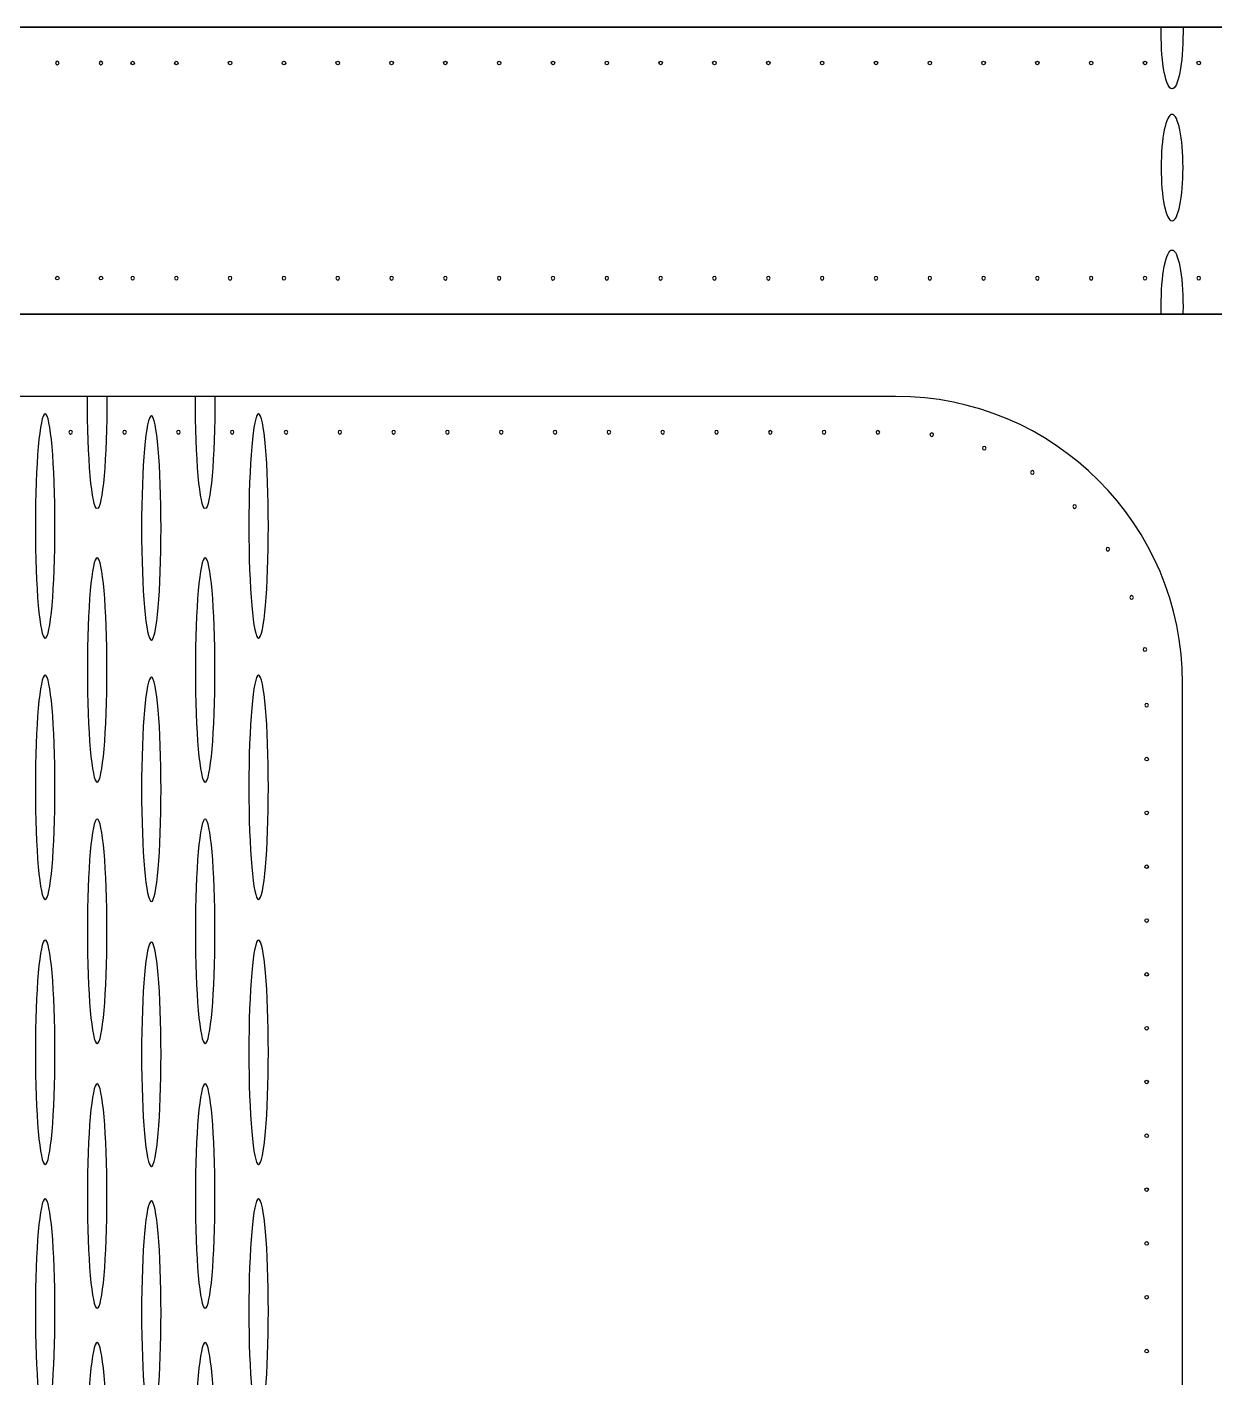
# Model space of a CAD drawing. Extents: x 21 to 1186, y -416 to -7.
# Drawn here: x 788.7 to 954.3, y -195.2 to -7 of the extents above; entities that cross this region are included whole.
import ezdxf

# ---------------------------------------------------------------- set-up
doc = ezdxf.new("R2010")
doc.units = 0
doc.header["$MEASUREMENT"] = 0
doc.layers.add('CORK_OR_OUTER', color=7, linetype='CONTINUOUS')
doc.layers.add('WOOL_FELT_OR_INNER', color=7, linetype='CONTINUOUS')

# ---------------------------------------------------------------- blocks, each defined once
blk = doc.blocks.new('BLOCK_2')
at = {"layer": 'CORK_OR_OUTER', "color": 1}
blk.add_open_spline([(569.74, -388.44), (569.74, -388.44), (569.74, -388.44), (569.74, -388.44), (558.7, -388.44), (549.74, -379.3), (549.74, -368.25), (549.74, -368.25), (549.75, -368.25), (549.75, -368.25), (549.75, -368.25), (549.74, -368.25), (549.74, -368.25), (549.74, -368.25), (549.75, -78.63), (549.75, -78.63), (549.75, -78.63), (549.74, -78.63), (549.74, -78.63), (549.74, -67.58), (558.7, -58.44), (569.74, -58.44), (569.74, -58.44), (569.74, -58.44), (569.74, -58.44), (569.74, -58.44), (779.75, -58.44), (779.75, -58.44), (779.75, -58.44), (819.75, -58.44), (819.75, -58.44), (819.75, -58.44), (909.75, -58.44), (909.75, -58.44), (931.84, -58.44), (949.75, -76.35), (949.75, -98.44), (949.75, -98.44), (949.75, -348.44), (949.75, -348.44), (949.75, -370.53), (931.84, -388.44), (909.75, -388.44), (909.75, -388.44), (819.75, -388.44), (819.75, -388.44), (819.75, -388.44), (779.75, -388.44), (779.75, -388.44), (779.75, -388.44), (569.74, -388.44), (569.74, -388.44)], degree=3, knots=[0, 0, 0, 0, 1, 1, 1, 2, 2, 2, 3, 3, 3, 4, 4, 4, 5, 5, 5, 6, 6, 6, 7, 7, 7, 8, 8, 8, 9, 9, 9, 10, 10, 10, 11, 11, 11, 12, 12, 12, 13, 13, 13, 14, 14, 14, 15, 15, 15, 16, 16, 16, 17, 17, 17, 17], dxfattribs=at)
at = {"layer": 'CORK_OR_OUTER', "color": 223}
for points in [[(795.02, -63.44), (795.02, -63.58), (794.91, -63.69), (794.77, -63.69), (794.64, -63.69), (794.52, -63.58), (794.52, -63.44), (794.52, -63.3), (794.64, -63.19), (794.77, -63.19), (794.91, -63.19), (795.02, -63.3), (795.02, -63.44)], [(802.54, -63.44), (802.54, -63.58), (802.43, -63.69), (802.29, -63.69), (802.15, -63.69), (802.04, -63.58), (802.04, -63.44), (802.04, -63.3), (802.15, -63.19), (802.29, -63.19), (802.43, -63.19), (802.54, -63.3), (802.54, -63.44)], [(810.04, -63.44), (810.04, -63.58), (809.93, -63.69), (809.79, -63.69), (809.65, -63.69), (809.54, -63.58), (809.54, -63.44), (809.54, -63.3), (809.65, -63.19), (809.79, -63.19), (809.93, -63.19), (810.04, -63.3), (810.04, -63.44)], [(817.54, -63.44), (817.54, -63.58), (817.43, -63.69), (817.29, -63.69), (817.15, -63.69), (817.04, -63.58), (817.04, -63.44), (817.04, -63.3), (817.15, -63.19), (817.29, -63.19), (817.43, -63.19), (817.54, -63.3), (817.54, -63.44)], [(825.04, -63.44), (825.04, -63.58), (824.93, -63.69), (824.79, -63.69), (824.65, -63.69), (824.54, -63.58), (824.54, -63.44), (824.54, -63.3), (824.65, -63.19), (824.79, -63.19), (824.93, -63.19), (825.04, -63.3), (825.04, -63.44)], [(832.54, -63.44), (832.54, -63.58), (832.42, -63.69), (832.29, -63.69), (832.15, -63.69), (832.04, -63.58), (832.04, -63.44), (832.04, -63.3), (832.15, -63.19), (832.29, -63.19), (832.42, -63.19), (832.54, -63.3), (832.54, -63.44)], [(840.04, -63.44), (840.04, -63.58), (839.92, -63.69), (839.79, -63.69), (839.65, -63.69), (839.54, -63.58), (839.54, -63.44), (839.54, -63.3), (839.65, -63.19), (839.79, -63.19), (839.92, -63.19), (840.04, -63.3), (840.04, -63.44)], [(847.54, -63.44), (847.54, -63.58), (847.42, -63.69), (847.29, -63.69), (847.15, -63.69), (847.04, -63.58), (847.04, -63.44), (847.04, -63.3), (847.15, -63.19), (847.29, -63.19), (847.42, -63.19), (847.54, -63.3), (847.54, -63.44)], [(855.04, -63.44), (855.04, -63.58), (854.92, -63.69), (854.79, -63.69), (854.65, -63.69), (854.54, -63.58), (854.54, -63.44), (854.54, -63.3), (854.65, -63.19), (854.79, -63.19), (854.92, -63.19), (855.04, -63.3), (855.04, -63.44)], [(862.54, -63.44), (862.54, -63.58), (862.43, -63.69), (862.29, -63.69), (862.15, -63.69), (862.04, -63.58), (862.04, -63.44), (862.04, -63.3), (862.15, -63.19), (862.29, -63.19), (862.43, -63.19), (862.54, -63.3), (862.54, -63.44)], [(870.04, -63.44), (870.04, -63.58), (869.93, -63.69), (869.79, -63.69), (869.65, -63.69), (869.54, -63.58), (869.54, -63.44), (869.54, -63.3), (869.65, -63.19), (869.79, -63.19), (869.93, -63.19), (870.04, -63.3), (870.04, -63.44)], [(877.54, -63.44), (877.54, -63.58), (877.43, -63.69), (877.29, -63.69), (877.15, -63.69), (877.04, -63.58), (877.04, -63.44), (877.04, -63.3), (877.15, -63.19), (877.29, -63.19), (877.43, -63.19), (877.54, -63.3), (877.54, -63.44)], [(885.04, -63.44), (885.04, -63.58), (884.93, -63.69), (884.79, -63.69), (884.65, -63.69), (884.54, -63.58), (884.54, -63.44), (884.54, -63.3), (884.65, -63.19), (884.79, -63.19), (884.93, -63.19), (885.04, -63.3), (885.04, -63.44)], [(892.54, -63.45), (892.54, -63.59), (892.43, -63.7), (892.29, -63.7), (892.15, -63.7), (892.04, -63.59), (892.04, -63.45), (892.04, -63.31), (892.15, -63.2), (892.29, -63.2), (892.43, -63.2), (892.54, -63.31), (892.54, -63.45)], [(900.04, -63.44), (900.04, -63.58), (899.93, -63.69), (899.79, -63.69), (899.65, -63.69), (899.54, -63.58), (899.54, -63.44), (899.54, -63.3), (899.65, -63.19), (899.79, -63.19), (899.93, -63.19), (900.04, -63.3), (900.04, -63.44)], [(907.54, -63.45), (907.54, -63.59), (907.43, -63.7), (907.29, -63.7), (907.15, -63.7), (907.04, -63.59), (907.04, -63.45), (907.04, -63.31), (907.15, -63.2), (907.29, -63.2), (907.43, -63.2), (907.54, -63.31), (907.54, -63.45)], [(915.04, -63.78), (915.04, -63.92), (914.93, -64.03), (914.79, -64.03), (914.65, -64.03), (914.54, -63.92), (914.54, -63.78), (914.54, -63.65), (914.65, -63.53), (914.79, -63.53), (914.93, -63.53), (915.04, -63.65), (915.04, -63.78)], [(922.36, -65.66), (922.36, -65.8), (922.24, -65.91), (922.11, -65.91), (921.97, -65.91), (921.86, -65.8), (921.86, -65.66), (921.86, -65.52), (921.97, -65.41), (922.11, -65.41), (922.24, -65.41), (922.36, -65.52), (922.36, -65.66)], [(929.06, -69.04), (929.06, -69.18), (928.95, -69.29), (928.81, -69.29), (928.68, -69.29), (928.56, -69.18), (928.56, -69.04), (928.56, -68.91), (928.68, -68.79), (928.81, -68.79), (928.95, -68.79), (929.06, -68.91), (929.06, -69.04)], [(934.96, -73.8), (934.96, -73.94), (934.85, -74.05), (934.71, -74.05), (934.57, -74.05), (934.46, -73.94), (934.46, -73.8), (934.46, -73.66), (934.57, -73.55), (934.71, -73.55), (934.85, -73.55), (934.96, -73.66), (934.96, -73.8)], [(939.58, -79.75), (939.58, -79.89), (939.47, -80), (939.33, -80), (939.2, -80), (939.08, -79.89), (939.08, -79.75), (939.08, -79.61), (939.2, -79.5), (939.33, -79.5), (939.47, -79.5), (939.58, -79.61), (939.58, -79.75)], [(942.9, -86.46), (942.9, -86.6), (942.79, -86.71), (942.65, -86.71), (942.51, -86.71), (942.4, -86.6), (942.4, -86.46), (942.4, -86.32), (942.51, -86.21), (942.65, -86.21), (942.79, -86.21), (942.9, -86.32), (942.9, -86.46)], [(944.75, -93.72), (944.75, -93.86), (944.64, -93.97), (944.5, -93.97), (944.36, -93.97), (944.25, -93.86), (944.25, -93.72), (944.25, -93.58), (944.36, -93.47), (944.5, -93.47), (944.64, -93.47), (944.75, -93.58), (944.75, -93.72)], [(945, -101.48), (945, -101.62), (944.89, -101.73), (944.75, -101.73), (944.62, -101.73), (944.5, -101.62), (944.5, -101.48), (944.5, -101.34), (944.62, -101.23), (944.75, -101.23), (944.89, -101.23), (945, -101.34), (945, -101.48)], [(944.75, -153.74), (944.61, -153.74), (944.5, -153.85), (944.5, -153.99), (944.5, -154.12), (944.61, -154.24), (944.75, -154.24), (944.89, -154.24), (945, -154.12), (945, -153.99), (945, -153.85), (944.89, -153.74), (944.75, -153.74)], [(944.75, -161.24), (944.61, -161.24), (944.5, -161.35), (944.5, -161.49), (944.5, -161.62), (944.61, -161.74), (944.75, -161.74), (944.89, -161.74), (945, -161.62), (945, -161.49), (945, -161.35), (944.89, -161.24), (944.75, -161.24)], [(944.75, -168.74), (944.61, -168.74), (944.5, -168.85), (944.5, -168.99), (944.5, -169.13), (944.61, -169.24), (944.75, -169.24), (944.89, -169.24), (945, -169.13), (945, -168.99), (945, -168.85), (944.89, -168.74), (944.75, -168.74)], [(944.75, -176.24), (944.61, -176.24), (944.5, -176.35), (944.5, -176.49), (944.5, -176.63), (944.61, -176.74), (944.75, -176.74), (944.89, -176.74), (945, -176.63), (945, -176.49), (945, -176.35), (944.89, -176.24), (944.75, -176.24)], [(944.75, -183.74), (944.61, -183.74), (944.5, -183.85), (944.5, -183.99), (944.5, -184.13), (944.61, -184.24), (944.75, -184.24), (944.89, -184.24), (945, -184.13), (945, -183.99), (945, -183.85), (944.89, -183.74), (944.75, -183.74)], [(944.75, -191.24), (944.61, -191.24), (944.5, -191.35), (944.5, -191.49), (944.5, -191.63), (944.61, -191.74), (944.75, -191.74), (944.89, -191.74), (945, -191.63), (945, -191.49), (945, -191.35), (944.89, -191.24), (944.75, -191.24)]]:
    blk.add_open_spline(points, degree=3, knots=[0, 0, 0, 0, 1, 1, 1, 2, 2, 2, 3, 3, 3, 4, 4, 4, 4], dxfattribs=at)
at = {"layer": 'CORK_OR_OUTER', "color": 141}
for points in [[(944.75, -108.74), (944.61, -108.74), (944.5, -108.85), (944.5, -108.99), (944.5, -109.13), (944.61, -109.24), (944.75, -109.24), (944.89, -109.24), (945, -109.13), (945, -108.99), (945, -108.85), (944.89, -108.74), (944.75, -108.74)], [(944.75, -116.24), (944.61, -116.24), (944.5, -116.35), (944.5, -116.49), (944.5, -116.63), (944.61, -116.74), (944.75, -116.74), (944.89, -116.74), (945, -116.63), (945, -116.49), (945, -116.35), (944.89, -116.24), (944.75, -116.24)], [(944.75, -123.74), (944.61, -123.74), (944.5, -123.85), (944.5, -123.99), (944.5, -124.13), (944.61, -124.24), (944.75, -124.24), (944.89, -124.24), (945, -124.13), (945, -123.99), (945, -123.85), (944.89, -123.74), (944.75, -123.74)], [(944.75, -131.25), (944.61, -131.25), (944.5, -131.36), (944.5, -131.5), (944.5, -131.63), (944.61, -131.75), (944.75, -131.75), (944.89, -131.75), (945, -131.63), (945, -131.5), (945, -131.36), (944.89, -131.25), (944.75, -131.25)], [(944.75, -138.75), (944.61, -138.75), (944.5, -138.86), (944.5, -139), (944.5, -139.13), (944.61, -139.25), (944.75, -139.25), (944.89, -139.25), (945, -139.13), (945, -139), (945, -138.86), (944.89, -138.75), (944.75, -138.75)], [(944.75, -146.25), (944.61, -146.25), (944.5, -146.36), (944.5, -146.5), (944.5, -146.63), (944.61, -146.75), (944.75, -146.75), (944.89, -146.75), (945, -146.63), (945, -146.5), (945, -146.36), (944.89, -146.25), (944.75, -146.25)]]:
    blk.add_open_spline(points, degree=3, knots=[0, 0, 0, 0, 1, 1, 1, 2, 2, 2, 3, 3, 3, 4, 4, 4, 4], dxfattribs=at)
blk = doc.blocks.new('BLOCK_8')
at = {"layer": 'WOOL_FELT_OR_INNER', "color": 1}
blk.add_open_spline([(569.74, -388.44), (569.74, -388.44), (569.74, -388.44), (569.74, -388.44), (558.7, -388.44), (549.74, -379.3), (549.74, -368.25), (549.74, -368.25), (549.75, -368.25), (549.75, -368.25), (549.75, -368.25), (549.74, -368.25), (549.74, -368.25), (549.74, -368.25), (549.75, -78.63), (549.75, -78.63), (549.75, -78.63), (549.74, -78.63), (549.74, -78.63), (549.74, -67.58), (558.7, -58.44), (569.74, -58.44), (569.74, -58.44), (569.74, -58.44), (569.74, -58.44), (569.74, -58.44), (779.75, -58.44), (779.75, -58.44), (779.75, -58.44), (819.75, -58.44), (819.75, -58.44), (819.75, -58.44), (909.75, -58.44), (909.75, -58.44), (931.84, -58.44), (949.75, -76.35), (949.75, -98.44), (949.75, -98.44), (949.75, -348.44), (949.75, -348.44), (949.75, -370.53), (931.84, -388.44), (909.75, -388.44), (909.75, -388.44), (819.75, -388.44), (819.75, -388.44), (819.75, -388.44), (779.75, -388.44), (779.75, -388.44), (779.75, -388.44), (569.74, -388.44), (569.74, -388.44)], degree=3, knots=[0, 0, 0, 0, 1, 1, 1, 2, 2, 2, 3, 3, 3, 4, 4, 4, 5, 5, 5, 6, 6, 6, 7, 7, 7, 8, 8, 8, 9, 9, 9, 10, 10, 10, 11, 11, 11, 12, 12, 12, 13, 13, 13, 14, 14, 14, 15, 15, 15, 16, 16, 16, 17, 17, 17, 17], dxfattribs=at)
at = {"layer": 'WOOL_FELT_OR_INNER', "color": 223}
for points in [[(795.02, -63.44), (795.02, -63.58), (794.91, -63.69), (794.77, -63.69), (794.64, -63.69), (794.52, -63.58), (794.52, -63.44), (794.52, -63.3), (794.64, -63.19), (794.77, -63.19), (794.91, -63.19), (795.02, -63.3), (795.02, -63.44)], [(802.54, -63.44), (802.54, -63.58), (802.43, -63.69), (802.29, -63.69), (802.15, -63.69), (802.04, -63.58), (802.04, -63.44), (802.04, -63.3), (802.15, -63.19), (802.29, -63.19), (802.43, -63.19), (802.54, -63.3), (802.54, -63.44)], [(810.04, -63.44), (810.04, -63.58), (809.93, -63.69), (809.79, -63.69), (809.65, -63.69), (809.54, -63.58), (809.54, -63.44), (809.54, -63.3), (809.65, -63.19), (809.79, -63.19), (809.93, -63.19), (810.04, -63.3), (810.04, -63.44)], [(817.54, -63.44), (817.54, -63.58), (817.43, -63.69), (817.29, -63.69), (817.15, -63.69), (817.04, -63.58), (817.04, -63.44), (817.04, -63.3), (817.15, -63.19), (817.29, -63.19), (817.43, -63.19), (817.54, -63.3), (817.54, -63.44)], [(825.04, -63.44), (825.04, -63.58), (824.93, -63.69), (824.79, -63.69), (824.65, -63.69), (824.54, -63.58), (824.54, -63.44), (824.54, -63.3), (824.65, -63.19), (824.79, -63.19), (824.93, -63.19), (825.04, -63.3), (825.04, -63.44)], [(832.54, -63.44), (832.54, -63.58), (832.42, -63.69), (832.29, -63.69), (832.15, -63.69), (832.04, -63.58), (832.04, -63.44), (832.04, -63.3), (832.15, -63.19), (832.29, -63.19), (832.42, -63.19), (832.54, -63.3), (832.54, -63.44)], [(840.04, -63.44), (840.04, -63.58), (839.92, -63.69), (839.79, -63.69), (839.65, -63.69), (839.54, -63.58), (839.54, -63.44), (839.54, -63.3), (839.65, -63.19), (839.79, -63.19), (839.92, -63.19), (840.04, -63.3), (840.04, -63.44)], [(847.54, -63.44), (847.54, -63.58), (847.42, -63.69), (847.29, -63.69), (847.15, -63.69), (847.04, -63.58), (847.04, -63.44), (847.04, -63.3), (847.15, -63.19), (847.29, -63.19), (847.42, -63.19), (847.54, -63.3), (847.54, -63.44)], [(855.04, -63.44), (855.04, -63.58), (854.92, -63.69), (854.79, -63.69), (854.65, -63.69), (854.54, -63.58), (854.54, -63.44), (854.54, -63.3), (854.65, -63.19), (854.79, -63.19), (854.92, -63.19), (855.04, -63.3), (855.04, -63.44)], [(862.54, -63.44), (862.54, -63.58), (862.43, -63.69), (862.29, -63.69), (862.15, -63.69), (862.04, -63.58), (862.04, -63.44), (862.04, -63.3), (862.15, -63.19), (862.29, -63.19), (862.43, -63.19), (862.54, -63.3), (862.54, -63.44)], [(870.04, -63.44), (870.04, -63.58), (869.93, -63.69), (869.79, -63.69), (869.65, -63.69), (869.54, -63.58), (869.54, -63.44), (869.54, -63.3), (869.65, -63.19), (869.79, -63.19), (869.93, -63.19), (870.04, -63.3), (870.04, -63.44)], [(877.54, -63.44), (877.54, -63.58), (877.43, -63.69), (877.29, -63.69), (877.15, -63.69), (877.04, -63.58), (877.04, -63.44), (877.04, -63.3), (877.15, -63.19), (877.29, -63.19), (877.43, -63.19), (877.54, -63.3), (877.54, -63.44)], [(885.04, -63.44), (885.04, -63.58), (884.93, -63.69), (884.79, -63.69), (884.65, -63.69), (884.54, -63.58), (884.54, -63.44), (884.54, -63.3), (884.65, -63.19), (884.79, -63.19), (884.93, -63.19), (885.04, -63.3), (885.04, -63.44)], [(892.54, -63.45), (892.54, -63.59), (892.43, -63.7), (892.29, -63.7), (892.15, -63.7), (892.04, -63.59), (892.04, -63.45), (892.04, -63.31), (892.15, -63.2), (892.29, -63.2), (892.43, -63.2), (892.54, -63.31), (892.54, -63.45)], [(900.04, -63.44), (900.04, -63.58), (899.93, -63.69), (899.79, -63.69), (899.65, -63.69), (899.54, -63.58), (899.54, -63.44), (899.54, -63.3), (899.65, -63.19), (899.79, -63.19), (899.93, -63.19), (900.04, -63.3), (900.04, -63.44)], [(907.54, -63.45), (907.54, -63.59), (907.43, -63.7), (907.29, -63.7), (907.15, -63.7), (907.04, -63.59), (907.04, -63.45), (907.04, -63.31), (907.15, -63.2), (907.29, -63.2), (907.43, -63.2), (907.54, -63.31), (907.54, -63.45)], [(915.04, -63.78), (915.04, -63.92), (914.93, -64.03), (914.79, -64.03), (914.65, -64.03), (914.54, -63.92), (914.54, -63.78), (914.54, -63.65), (914.65, -63.53), (914.79, -63.53), (914.93, -63.53), (915.04, -63.65), (915.04, -63.78)], [(922.36, -65.66), (922.36, -65.8), (922.24, -65.91), (922.11, -65.91), (921.97, -65.91), (921.86, -65.8), (921.86, -65.66), (921.86, -65.52), (921.97, -65.41), (922.11, -65.41), (922.24, -65.41), (922.36, -65.52), (922.36, -65.66)], [(929.06, -69.04), (929.06, -69.18), (928.95, -69.29), (928.81, -69.29), (928.68, -69.29), (928.56, -69.18), (928.56, -69.04), (928.56, -68.91), (928.68, -68.79), (928.81, -68.79), (928.95, -68.79), (929.06, -68.91), (929.06, -69.04)], [(934.96, -73.8), (934.96, -73.94), (934.85, -74.05), (934.71, -74.05), (934.57, -74.05), (934.46, -73.94), (934.46, -73.8), (934.46, -73.66), (934.57, -73.55), (934.71, -73.55), (934.85, -73.55), (934.96, -73.66), (934.96, -73.8)], [(939.58, -79.75), (939.58, -79.89), (939.47, -80), (939.33, -80), (939.2, -80), (939.08, -79.89), (939.08, -79.75), (939.08, -79.61), (939.2, -79.5), (939.33, -79.5), (939.47, -79.5), (939.58, -79.61), (939.58, -79.75)], [(942.9, -86.46), (942.9, -86.6), (942.79, -86.71), (942.65, -86.71), (942.51, -86.71), (942.4, -86.6), (942.4, -86.46), (942.4, -86.32), (942.51, -86.21), (942.65, -86.21), (942.79, -86.21), (942.9, -86.32), (942.9, -86.46)], [(944.75, -93.72), (944.75, -93.86), (944.64, -93.97), (944.5, -93.97), (944.36, -93.97), (944.25, -93.86), (944.25, -93.72), (944.25, -93.58), (944.36, -93.47), (944.5, -93.47), (944.64, -93.47), (944.75, -93.58), (944.75, -93.72)], [(945, -101.48), (945, -101.62), (944.89, -101.73), (944.75, -101.73), (944.62, -101.73), (944.5, -101.62), (944.5, -101.48), (944.5, -101.34), (944.62, -101.23), (944.75, -101.23), (944.89, -101.23), (945, -101.34), (945, -101.48)], [(944.75, -153.74), (944.61, -153.74), (944.5, -153.85), (944.5, -153.99), (944.5, -154.12), (944.61, -154.24), (944.75, -154.24), (944.89, -154.24), (945, -154.12), (945, -153.99), (945, -153.85), (944.89, -153.74), (944.75, -153.74)], [(944.75, -161.24), (944.61, -161.24), (944.5, -161.35), (944.5, -161.49), (944.5, -161.62), (944.61, -161.74), (944.75, -161.74), (944.89, -161.74), (945, -161.62), (945, -161.49), (945, -161.35), (944.89, -161.24), (944.75, -161.24)], [(944.75, -168.74), (944.61, -168.74), (944.5, -168.85), (944.5, -168.99), (944.5, -169.13), (944.61, -169.24), (944.75, -169.24), (944.89, -169.24), (945, -169.13), (945, -168.99), (945, -168.85), (944.89, -168.74), (944.75, -168.74)], [(944.75, -176.24), (944.61, -176.24), (944.5, -176.35), (944.5, -176.49), (944.5, -176.63), (944.61, -176.74), (944.75, -176.74), (944.89, -176.74), (945, -176.63), (945, -176.49), (945, -176.35), (944.89, -176.24), (944.75, -176.24)], [(944.75, -183.74), (944.61, -183.74), (944.5, -183.85), (944.5, -183.99), (944.5, -184.13), (944.61, -184.24), (944.75, -184.24), (944.89, -184.24), (945, -184.13), (945, -183.99), (945, -183.85), (944.89, -183.74), (944.75, -183.74)], [(944.75, -191.24), (944.61, -191.24), (944.5, -191.35), (944.5, -191.49), (944.5, -191.63), (944.61, -191.74), (944.75, -191.74), (944.89, -191.74), (945, -191.63), (945, -191.49), (945, -191.35), (944.89, -191.24), (944.75, -191.24)]]:
    blk.add_open_spline(points, degree=3, knots=[0, 0, 0, 0, 1, 1, 1, 2, 2, 2, 3, 3, 3, 4, 4, 4, 4], dxfattribs=at)
at = {"layer": 'WOOL_FELT_OR_INNER', "color": 141}
for points in [[(944.75, -108.74), (944.61, -108.74), (944.5, -108.85), (944.5, -108.99), (944.5, -109.13), (944.61, -109.24), (944.75, -109.24), (944.89, -109.24), (945, -109.13), (945, -108.99), (945, -108.85), (944.89, -108.74), (944.75, -108.74)], [(944.75, -116.24), (944.61, -116.24), (944.5, -116.35), (944.5, -116.49), (944.5, -116.63), (944.61, -116.74), (944.75, -116.74), (944.89, -116.74), (945, -116.63), (945, -116.49), (945, -116.35), (944.89, -116.24), (944.75, -116.24)], [(944.75, -123.74), (944.61, -123.74), (944.5, -123.85), (944.5, -123.99), (944.5, -124.13), (944.61, -124.24), (944.75, -124.24), (944.89, -124.24), (945, -124.13), (945, -123.99), (945, -123.85), (944.89, -123.74), (944.75, -123.74)], [(944.75, -131.25), (944.61, -131.25), (944.5, -131.36), (944.5, -131.5), (944.5, -131.63), (944.61, -131.75), (944.75, -131.75), (944.89, -131.75), (945, -131.63), (945, -131.5), (945, -131.36), (944.89, -131.25), (944.75, -131.25)], [(944.75, -138.75), (944.61, -138.75), (944.5, -138.86), (944.5, -139), (944.5, -139.13), (944.61, -139.25), (944.75, -139.25), (944.89, -139.25), (945, -139.13), (945, -139), (945, -138.86), (944.89, -138.75), (944.75, -138.75)], [(944.75, -146.25), (944.61, -146.25), (944.5, -146.36), (944.5, -146.5), (944.5, -146.63), (944.61, -146.75), (944.75, -146.75), (944.89, -146.75), (945, -146.63), (945, -146.5), (945, -146.36), (944.89, -146.25), (944.75, -146.25)]]:
    blk.add_open_spline(points, degree=3, knots=[0, 0, 0, 0, 1, 1, 1, 2, 2, 2, 3, 3, 3, 4, 4, 4, 4], dxfattribs=at)
blk = doc.blocks.new('BLOCK_11')
at = {"layer": 'WOOL_FELT_OR_INNER', "color": 1}
for points, knots in [([(799.83, -58.46), (799.83, -67.09), (799.22, -74.09), (798.47, -74.09), (797.72, -74.09), (797.11, -67.09), (797.11, -58.46)], [0, 0, 0, 0, 1, 1, 1, 2, 2, 2, 2]), ([(814.88, -58.46), (814.88, -67.09), (814.27, -74.09), (813.52, -74.09), (812.77, -74.09), (812.16, -67.09), (812.16, -58.46)], [0, 0, 0, 0, 1, 1, 1, 2, 2, 2, 2]), ([(792.58, -76.52), (792.58, -85.16), (791.97, -92.15), (791.22, -92.15), (790.47, -92.15), (789.86, -85.16), (789.86, -76.52), (789.86, -67.89), (790.47, -60.89), (791.22, -60.89), (791.97, -60.89), (792.58, -67.89), (792.58, -76.52)], [0, 0, 0, 0, 1, 1, 1, 2, 2, 2, 3, 3, 3, 4, 4, 4, 4]), ([(807.37, -76.8), (807.37, -85.43), (806.77, -92.43), (806.02, -92.43), (805.27, -92.43), (804.66, -85.43), (804.66, -76.8), (804.66, -68.17), (805.27, -61.17), (806.02, -61.17), (806.77, -61.17), (807.37, -68.17), (807.37, -76.8)], [0, 0, 0, 0, 1, 1, 1, 2, 2, 2, 3, 3, 3, 4, 4, 4, 4]), ([(822.33, -76.52), (822.33, -85.16), (821.72, -92.15), (820.97, -92.15), (820.22, -92.15), (819.61, -85.16), (819.61, -76.52), (819.61, -67.89), (820.22, -60.89), (820.97, -60.89), (821.72, -60.89), (822.33, -67.89), (822.33, -76.52)], [0, 0, 0, 0, 1, 1, 1, 2, 2, 2, 3, 3, 3, 4, 4, 4, 4]), ([(799.83, -96.57), (799.83, -105.2), (799.22, -112.2), (798.47, -112.2), (797.72, -112.2), (797.11, -105.2), (797.11, -96.57), (797.11, -87.94), (797.72, -80.94), (798.47, -80.94), (799.22, -80.94), (799.83, -87.94), (799.83, -96.57)], [0, 0, 0, 0, 1, 1, 1, 2, 2, 2, 3, 3, 3, 4, 4, 4, 4]), ([(814.88, -96.57), (814.88, -105.2), (814.27, -112.2), (813.52, -112.2), (812.77, -112.2), (812.16, -105.2), (812.16, -96.57), (812.16, -87.94), (812.77, -80.94), (813.52, -80.94), (814.27, -80.94), (814.88, -87.94), (814.88, -96.57)], [0, 0, 0, 0, 1, 1, 1, 2, 2, 2, 3, 3, 3, 4, 4, 4, 4]), ([(792.58, -112.94), (792.58, -121.57), (791.97, -128.57), (791.22, -128.57), (790.47, -128.57), (789.86, -121.57), (789.86, -112.94), (789.86, -104.3), (790.47, -97.3), (791.22, -97.3), (791.97, -97.3), (792.58, -104.3), (792.58, -112.94)], [0, 0, 0, 0, 1, 1, 1, 2, 2, 2, 3, 3, 3, 4, 4, 4, 4]), ([(807.37, -113.21), (807.37, -121.85), (806.77, -128.85), (806.02, -128.85), (805.27, -128.85), (804.66, -121.85), (804.66, -113.21), (804.66, -104.58), (805.27, -97.58), (806.02, -97.58), (806.77, -97.58), (807.37, -104.58), (807.37, -113.21)], [0, 0, 0, 0, 1, 1, 1, 2, 2, 2, 3, 3, 3, 4, 4, 4, 4]), ([(822.33, -112.94), (822.33, -121.57), (821.72, -128.57), (820.97, -128.57), (820.22, -128.57), (819.61, -121.57), (819.61, -112.94), (819.61, -104.3), (820.22, -97.3), (820.97, -97.3), (821.72, -97.3), (822.33, -104.3), (822.33, -112.94)], [0, 0, 0, 0, 1, 1, 1, 2, 2, 2, 3, 3, 3, 4, 4, 4, 4]), ([(799.83, -132.98), (799.83, -141.62), (799.22, -148.62), (798.47, -148.62), (797.72, -148.62), (797.11, -141.62), (797.11, -132.98), (797.11, -124.35), (797.72, -117.35), (798.47, -117.35), (799.22, -117.35), (799.83, -124.35), (799.83, -132.98)], [0, 0, 0, 0, 1, 1, 1, 2, 2, 2, 3, 3, 3, 4, 4, 4, 4]), ([(814.88, -132.98), (814.88, -141.62), (814.27, -148.62), (813.52, -148.62), (812.77, -148.62), (812.16, -141.62), (812.16, -132.98), (812.16, -124.35), (812.77, -117.35), (813.52, -117.35), (814.27, -117.35), (814.88, -124.35), (814.88, -132.98)], [0, 0, 0, 0, 1, 1, 1, 2, 2, 2, 3, 3, 3, 4, 4, 4, 4]), ([(792.58, -149.85), (792.58, -158.48), (791.97, -165.48), (791.22, -165.48), (790.47, -165.48), (789.86, -158.48), (789.86, -149.85), (789.86, -141.21), (790.47, -134.21), (791.22, -134.21), (791.97, -134.21), (792.58, -141.21), (792.58, -149.85)], [0, 0, 0, 0, 1, 1, 1, 2, 2, 2, 3, 3, 3, 4, 4, 4, 4]), ([(807.37, -150.12), (807.37, -158.76), (806.77, -165.76), (806.02, -165.76), (805.27, -165.76), (804.66, -158.76), (804.66, -150.12), (804.66, -141.49), (805.27, -134.49), (806.02, -134.49), (806.77, -134.49), (807.37, -141.49), (807.37, -150.12)], [0, 0, 0, 0, 1, 1, 1, 2, 2, 2, 3, 3, 3, 4, 4, 4, 4]), ([(822.33, -149.85), (822.33, -158.48), (821.72, -165.48), (820.97, -165.48), (820.22, -165.48), (819.61, -158.48), (819.61, -149.85), (819.61, -141.21), (820.22, -134.21), (820.97, -134.21), (821.72, -134.21), (822.33, -141.21), (822.33, -149.85)], [0, 0, 0, 0, 1, 1, 1, 2, 2, 2, 3, 3, 3, 4, 4, 4, 4]), ([(799.83, -169.9), (799.83, -178.53), (799.22, -185.53), (798.47, -185.53), (797.72, -185.53), (797.11, -178.53), (797.11, -169.9), (797.11, -161.26), (797.72, -154.26), (798.47, -154.26), (799.22, -154.26), (799.83, -161.26), (799.83, -169.9)], [0, 0, 0, 0, 1, 1, 1, 2, 2, 2, 3, 3, 3, 4, 4, 4, 4]), ([(814.88, -169.9), (814.88, -178.53), (814.27, -185.53), (813.52, -185.53), (812.77, -185.53), (812.16, -178.53), (812.16, -169.9), (812.16, -161.26), (812.77, -154.26), (813.52, -154.26), (814.27, -154.26), (814.88, -161.26), (814.88, -169.9)], [0, 0, 0, 0, 1, 1, 1, 2, 2, 2, 3, 3, 3, 4, 4, 4, 4]), ([(792.58, -185.91), (792.58, -194.54), (791.97, -201.54), (791.22, -201.54), (790.47, -201.54), (789.86, -194.54), (789.86, -185.91), (789.86, -177.27), (790.47, -170.28), (791.22, -170.28), (791.97, -170.28), (792.58, -177.27), (792.58, -185.91)], [0, 0, 0, 0, 1, 1, 1, 2, 2, 2, 3, 3, 3, 4, 4, 4, 4]), ([(807.37, -186.18), (807.37, -194.82), (806.77, -201.82), (806.02, -201.82), (805.27, -201.82), (804.66, -194.82), (804.66, -186.18), (804.66, -177.55), (805.27, -170.55), (806.02, -170.55), (806.77, -170.55), (807.37, -177.55), (807.37, -186.18)], [0, 0, 0, 0, 1, 1, 1, 2, 2, 2, 3, 3, 3, 4, 4, 4, 4]), ([(822.33, -185.91), (822.33, -194.54), (821.72, -201.54), (820.97, -201.54), (820.22, -201.54), (819.61, -194.54), (819.61, -185.91), (819.61, -177.27), (820.22, -170.28), (820.97, -170.28), (821.72, -170.28), (822.33, -177.27), (822.33, -185.91)], [0, 0, 0, 0, 1, 1, 1, 2, 2, 2, 3, 3, 3, 4, 4, 4, 4]), ([(799.83, -205.96), (799.83, -214.59), (799.22, -221.59), (798.47, -221.59), (797.72, -221.59), (797.11, -214.59), (797.11, -205.96), (797.11, -197.32), (797.72, -190.32), (798.47, -190.32), (799.22, -190.32), (799.83, -197.32), (799.83, -205.96)], [0, 0, 0, 0, 1, 1, 1, 2, 2, 2, 3, 3, 3, 4, 4, 4, 4]), ([(814.88, -205.96), (814.88, -214.59), (814.27, -221.59), (813.52, -221.59), (812.77, -221.59), (812.16, -214.59), (812.16, -205.96), (812.16, -197.32), (812.77, -190.32), (813.52, -190.32), (814.27, -190.32), (814.88, -197.32), (814.88, -205.96)], [0, 0, 0, 0, 1, 1, 1, 2, 2, 2, 3, 3, 3, 4, 4, 4, 4])]:
    blk.add_open_spline(points, degree=3, knots=knots, dxfattribs=at)
blk = doc.blocks.new('BLOCK_12')
at = {"layer": 'WOOL_FELT_OR_INNER', "color": 1}
for points in [[(949.81, -6.99), (949.81, -7.23), (949.81, -7.48), (949.81, -7.73), (949.81, -12.07), (949.13, -15.59), (948.29, -15.59), (947.44, -15.59), (946.76, -12.07), (946.76, -7.73), (946.76, -7.48), (946.76, -7.23), (946.77, -6.99)], [(948.29, -19.14), (949.13, -19.14), (949.81, -22.46), (949.81, -26.56), (949.81, -30.66), (949.13, -33.99), (948.29, -33.99), (947.44, -33.99), (946.76, -30.66), (946.76, -26.56), (946.76, -22.46), (947.44, -19.14), (948.29, -19.14)], [(946.77, -46.99), (946.76, -46.64), (946.76, -46.28), (946.76, -45.92), (946.76, -41.57), (947.44, -38.05), (948.29, -38.05), (949.13, -38.05), (949.81, -41.57), (949.81, -45.92), (949.81, -46.28), (949.81, -46.64), (949.8, -46.99)]]:
    blk.add_open_spline(points, degree=3, knots=[0, 0, 0, 0, 1, 1, 1, 2, 2, 2, 3, 3, 3, 4, 4, 4, 4], dxfattribs=at)

msp = doc.modelspace()

# ---------------------------------------------------------------- linework, layer by layer
at = {"layer": 'CORK_OR_OUTER', "color": 83}
for points in [[(1181.63, -46.97), (420.52, -46.97), (420.52, -6.97), (1181.63, -6.97), (1181.63, -46.97)], [(1181.63, -6.97), (420.52, -6.97), (420.52, -46.97), (1181.63, -46.97), (1181.63, -6.97)]]:
    msp.add_lwpolyline(points, dxfattribs=at)
at = {"layer": 'CORK_OR_OUTER', "color": 1}
for points in [[(792.66, -11.98), (792.66, -11.84), (792.77, -11.73), (792.91, -11.73), (793.05, -11.73), (793.16, -11.84), (793.16, -11.98), (793.16, -12.12), (793.05, -12.23), (792.91, -12.23), (792.77, -12.23), (792.66, -12.12), (792.66, -11.98)], [(798.75, -11.98), (798.75, -11.84), (798.86, -11.73), (799, -11.73), (799.14, -11.73), (799.25, -11.84), (799.25, -11.98), (799.25, -12.12), (799.14, -12.23), (799, -12.23), (798.86, -12.23), (798.75, -12.12), (798.75, -11.98)], [(803.66, -11.99), (803.66, -11.85), (803.55, -11.74), (803.41, -11.74), (803.27, -11.74), (803.16, -11.85), (803.16, -11.99), (803.16, -12.13), (803.27, -12.24), (803.41, -12.24), (803.55, -12.24), (803.66, -12.13), (803.66, -11.99)], [(809.75, -11.99), (809.75, -11.85), (809.64, -11.74), (809.5, -11.74), (809.36, -11.74), (809.25, -11.85), (809.25, -11.99), (809.25, -12.13), (809.36, -12.24), (809.5, -12.24), (809.64, -12.24), (809.75, -12.13), (809.75, -11.99)], [(817.25, -11.98), (817.25, -11.84), (817.14, -11.73), (817, -11.73), (816.86, -11.73), (816.75, -11.84), (816.75, -11.98), (816.75, -12.12), (816.86, -12.23), (817, -12.23), (817.14, -12.23), (817.25, -12.12), (817.25, -11.98)], [(824.75, -11.99), (824.75, -11.85), (824.64, -11.74), (824.5, -11.74), (824.36, -11.74), (824.25, -11.85), (824.25, -11.99), (824.25, -12.13), (824.36, -12.24), (824.5, -12.24), (824.64, -12.24), (824.75, -12.13), (824.75, -11.99)], [(832.25, -11.98), (832.25, -11.84), (832.14, -11.73), (832, -11.73), (831.86, -11.73), (831.75, -11.84), (831.75, -11.98), (831.75, -12.12), (831.86, -12.23), (832, -12.23), (832.14, -12.23), (832.25, -12.12), (832.25, -11.98)], [(839.75, -11.98), (839.75, -11.84), (839.64, -11.73), (839.5, -11.73), (839.37, -11.73), (839.25, -11.84), (839.25, -11.98), (839.25, -12.12), (839.37, -12.23), (839.5, -12.23), (839.64, -12.23), (839.75, -12.12), (839.75, -11.98)], [(847.25, -11.98), (847.25, -11.84), (847.14, -11.73), (847, -11.73), (846.87, -11.73), (846.75, -11.84), (846.75, -11.98), (846.75, -12.12), (846.87, -12.23), (847, -12.23), (847.14, -12.23), (847.25, -12.12), (847.25, -11.98)], [(854.75, -11.98), (854.75, -11.84), (854.64, -11.73), (854.5, -11.73), (854.37, -11.73), (854.25, -11.84), (854.25, -11.98), (854.25, -12.12), (854.37, -12.23), (854.5, -12.23), (854.64, -12.23), (854.75, -12.12), (854.75, -11.98)], [(862.25, -11.98), (862.25, -11.84), (862.14, -11.73), (862, -11.73), (861.87, -11.73), (861.75, -11.84), (861.75, -11.98), (861.75, -12.12), (861.87, -12.23), (862, -12.23), (862.14, -12.23), (862.25, -12.12), (862.25, -11.98)], [(869.75, -11.98), (869.75, -11.84), (869.64, -11.73), (869.5, -11.73), (869.36, -11.73), (869.25, -11.84), (869.25, -11.98), (869.25, -12.12), (869.36, -12.23), (869.5, -12.23), (869.64, -12.23), (869.75, -12.12), (869.75, -11.98)], [(877.25, -11.98), (877.25, -11.84), (877.14, -11.73), (877, -11.73), (876.86, -11.73), (876.75, -11.84), (876.75, -11.98), (876.75, -12.12), (876.86, -12.23), (877, -12.23), (877.14, -12.23), (877.25, -12.12), (877.25, -11.98)], [(884.75, -11.98), (884.75, -11.84), (884.64, -11.73), (884.5, -11.73), (884.36, -11.73), (884.25, -11.84), (884.25, -11.98), (884.25, -12.12), (884.36, -12.23), (884.5, -12.23), (884.64, -12.23), (884.75, -12.12), (884.75, -11.98)], [(892.27, -11.98), (892.27, -11.84), (892.16, -11.73), (892.02, -11.73), (891.88, -11.73), (891.77, -11.84), (891.77, -11.98), (891.77, -12.12), (891.88, -12.23), (892.02, -12.23), (892.16, -12.23), (892.27, -12.12), (892.27, -11.98)], [(899.77, -11.98), (899.77, -11.84), (899.66, -11.73), (899.52, -11.73), (899.38, -11.73), (899.27, -11.84), (899.27, -11.98), (899.27, -12.12), (899.38, -12.23), (899.52, -12.23), (899.66, -12.23), (899.77, -12.12), (899.77, -11.98)], [(907.27, -11.98), (907.27, -11.84), (907.16, -11.73), (907.02, -11.73), (906.88, -11.73), (906.77, -11.84), (906.77, -11.98), (906.77, -12.12), (906.88, -12.23), (907.02, -12.23), (907.16, -12.23), (907.27, -12.12), (907.27, -11.98)], [(914.77, -11.98), (914.77, -11.84), (914.66, -11.73), (914.52, -11.73), (914.38, -11.73), (914.27, -11.84), (914.27, -11.98), (914.27, -12.12), (914.38, -12.23), (914.52, -12.23), (914.66, -12.23), (914.77, -12.12), (914.77, -11.98)], [(922.26, -11.98), (922.26, -11.84), (922.15, -11.73), (922.01, -11.73), (921.88, -11.73), (921.76, -11.84), (921.76, -11.98), (921.76, -12.12), (921.88, -12.23), (922.01, -12.23), (922.15, -12.23), (922.26, -12.12), (922.26, -11.98)], [(929.76, -11.98), (929.76, -11.84), (929.65, -11.73), (929.51, -11.73), (929.38, -11.73), (929.26, -11.84), (929.26, -11.98), (929.26, -12.12), (929.38, -12.23), (929.51, -12.23), (929.65, -12.23), (929.76, -12.12), (929.76, -11.98)], [(937.26, -11.98), (937.26, -11.84), (937.15, -11.73), (937.01, -11.73), (936.88, -11.73), (936.76, -11.84), (936.76, -11.98), (936.76, -12.12), (936.88, -12.23), (937.01, -12.23), (937.15, -12.23), (937.26, -12.12), (937.26, -11.98)], [(944.76, -11.98), (944.76, -11.84), (944.65, -11.73), (944.51, -11.73), (944.38, -11.73), (944.26, -11.84), (944.26, -11.98), (944.26, -12.12), (944.38, -12.23), (944.51, -12.23), (944.65, -12.23), (944.76, -12.12), (944.76, -11.98)], [(952.26, -11.98), (952.26, -11.84), (952.15, -11.73), (952.01, -11.73), (951.88, -11.73), (951.76, -11.84), (951.76, -11.98), (951.76, -12.12), (951.88, -12.23), (952.01, -12.23), (952.15, -12.23), (952.26, -12.12), (952.26, -11.98)], [(792.66, -41.96), (792.66, -42.1), (792.77, -42.21), (792.91, -42.21), (793.05, -42.21), (793.16, -42.1), (793.16, -41.96), (793.16, -41.82), (793.05, -41.71), (792.91, -41.71), (792.77, -41.71), (792.66, -41.82), (792.66, -41.96)], [(798.75, -41.96), (798.75, -42.1), (798.86, -42.21), (799, -42.21), (799.14, -42.21), (799.25, -42.1), (799.25, -41.96), (799.25, -41.82), (799.14, -41.71), (799, -41.71), (798.86, -41.71), (798.75, -41.82), (798.75, -41.96)], [(803.66, -41.97), (803.66, -42.1), (803.55, -42.22), (803.41, -42.22), (803.27, -42.22), (803.16, -42.1), (803.16, -41.97), (803.16, -41.83), (803.27, -41.72), (803.41, -41.72), (803.55, -41.72), (803.66, -41.83), (803.66, -41.97)], [(809.75, -41.97), (809.75, -42.1), (809.64, -42.22), (809.5, -42.22), (809.36, -42.22), (809.25, -42.1), (809.25, -41.97), (809.25, -41.83), (809.36, -41.72), (809.5, -41.72), (809.64, -41.72), (809.75, -41.83), (809.75, -41.97)], [(817.25, -41.98), (817.25, -42.12), (817.14, -42.23), (817, -42.23), (816.86, -42.23), (816.75, -42.12), (816.75, -41.98), (816.75, -41.84), (816.86, -41.73), (817, -41.73), (817.14, -41.73), (817.25, -41.84), (817.25, -41.98)], [(824.75, -41.97), (824.75, -42.1), (824.64, -42.22), (824.5, -42.22), (824.36, -42.22), (824.25, -42.1), (824.25, -41.97), (824.25, -41.83), (824.36, -41.72), (824.5, -41.72), (824.64, -41.72), (824.75, -41.83), (824.75, -41.97)], [(832.25, -41.98), (832.25, -42.12), (832.14, -42.23), (832, -42.23), (831.86, -42.23), (831.75, -42.12), (831.75, -41.98), (831.75, -41.84), (831.86, -41.73), (832, -41.73), (832.14, -41.73), (832.25, -41.84), (832.25, -41.98)], [(839.75, -41.98), (839.75, -42.12), (839.64, -42.23), (839.5, -42.23), (839.37, -42.23), (839.25, -42.12), (839.25, -41.98), (839.25, -41.84), (839.37, -41.73), (839.5, -41.73), (839.64, -41.73), (839.75, -41.84), (839.75, -41.98)], [(847.25, -41.98), (847.25, -42.12), (847.14, -42.23), (847, -42.23), (846.87, -42.23), (846.75, -42.12), (846.75, -41.98), (846.75, -41.84), (846.87, -41.73), (847, -41.73), (847.14, -41.73), (847.25, -41.84), (847.25, -41.98)], [(854.75, -41.98), (854.75, -42.12), (854.64, -42.23), (854.5, -42.23), (854.37, -42.23), (854.25, -42.12), (854.25, -41.98), (854.25, -41.84), (854.37, -41.73), (854.5, -41.73), (854.64, -41.73), (854.75, -41.84), (854.75, -41.98)], [(862.25, -41.98), (862.25, -42.12), (862.14, -42.23), (862, -42.23), (861.87, -42.23), (861.75, -42.12), (861.75, -41.98), (861.75, -41.84), (861.87, -41.73), (862, -41.73), (862.14, -41.73), (862.25, -41.84), (862.25, -41.98)], [(869.75, -41.98), (869.75, -42.12), (869.64, -42.23), (869.5, -42.23), (869.36, -42.23), (869.25, -42.12), (869.25, -41.98), (869.25, -41.84), (869.36, -41.73), (869.5, -41.73), (869.64, -41.73), (869.75, -41.84), (869.75, -41.98)], [(877.25, -41.98), (877.25, -42.12), (877.14, -42.23), (877, -42.23), (876.86, -42.23), (876.75, -42.12), (876.75, -41.98), (876.75, -41.84), (876.86, -41.73), (877, -41.73), (877.14, -41.73), (877.25, -41.84), (877.25, -41.98)], [(884.75, -41.98), (884.75, -42.12), (884.64, -42.23), (884.5, -42.23), (884.36, -42.23), (884.25, -42.12), (884.25, -41.98), (884.25, -41.84), (884.36, -41.73), (884.5, -41.73), (884.64, -41.73), (884.75, -41.84), (884.75, -41.98)], [(892.27, -41.98), (892.27, -42.12), (892.16, -42.23), (892.02, -42.23), (891.88, -42.23), (891.77, -42.12), (891.77, -41.98), (891.77, -41.84), (891.88, -41.73), (892.02, -41.73), (892.16, -41.73), (892.27, -41.84), (892.27, -41.98)], [(899.77, -41.98), (899.77, -42.12), (899.66, -42.23), (899.52, -42.23), (899.38, -42.23), (899.27, -42.12), (899.27, -41.98), (899.27, -41.84), (899.38, -41.73), (899.52, -41.73), (899.66, -41.73), (899.77, -41.84), (899.77, -41.98)], [(907.27, -41.98), (907.27, -42.12), (907.16, -42.23), (907.02, -42.23), (906.88, -42.23), (906.77, -42.12), (906.77, -41.98), (906.77, -41.84), (906.88, -41.73), (907.02, -41.73), (907.16, -41.73), (907.27, -41.84), (907.27, -41.98)], [(914.77, -41.98), (914.77, -42.12), (914.66, -42.23), (914.52, -42.23), (914.38, -42.23), (914.27, -42.12), (914.27, -41.98), (914.27, -41.84), (914.38, -41.73), (914.52, -41.73), (914.66, -41.73), (914.77, -41.84), (914.77, -41.98)], [(922.26, -41.98), (922.26, -42.12), (922.15, -42.23), (922.01, -42.23), (921.88, -42.23), (921.76, -42.12), (921.76, -41.98), (921.76, -41.84), (921.88, -41.73), (922.01, -41.73), (922.15, -41.73), (922.26, -41.84), (922.26, -41.98)], [(929.76, -41.98), (929.76, -42.12), (929.65, -42.23), (929.51, -42.23), (929.38, -42.23), (929.26, -42.12), (929.26, -41.98), (929.26, -41.84), (929.38, -41.73), (929.51, -41.73), (929.65, -41.73), (929.76, -41.84), (929.76, -41.98)], [(937.26, -41.98), (937.26, -42.12), (937.15, -42.23), (937.01, -42.23), (936.88, -42.23), (936.76, -42.12), (936.76, -41.98), (936.76, -41.84), (936.88, -41.73), (937.01, -41.73), (937.15, -41.73), (937.26, -41.84), (937.26, -41.98)], [(944.76, -41.97), (944.76, -42.11), (944.65, -42.22), (944.51, -42.22), (944.38, -42.22), (944.26, -42.11), (944.26, -41.97), (944.26, -41.83), (944.38, -41.72), (944.51, -41.72), (944.65, -41.72), (944.76, -41.83), (944.76, -41.97)], [(952.26, -41.97), (952.26, -42.11), (952.15, -42.22), (952.01, -42.22), (951.88, -42.22), (951.76, -42.11), (951.76, -41.97), (951.76, -41.83), (951.88, -41.72), (952.01, -41.72), (952.15, -41.72), (952.26, -41.83), (952.26, -41.97)]]:
    msp.add_open_spline(points, degree=3, knots=[0, 0, 0, 0, 1, 1, 1, 2, 2, 2, 3, 3, 3, 4, 4, 4, 4], dxfattribs=at)
at = {"layer": 'WOOL_FELT_OR_INNER', "color": 83}
for points in [[(1181.63, -46.97), (420.52, -46.97), (420.52, -6.97), (1181.63, -6.97), (1181.63, -46.97)], [(1181.63, -6.97), (420.52, -6.97), (420.52, -46.97), (1181.63, -46.97), (1181.63, -6.97)]]:
    msp.add_lwpolyline(points, dxfattribs=at)
at = {"layer": 'WOOL_FELT_OR_INNER', "color": 1}
for points in [[(792.66, -11.98), (792.66, -11.84), (792.77, -11.73), (792.91, -11.73), (793.05, -11.73), (793.16, -11.84), (793.16, -11.98), (793.16, -12.12), (793.05, -12.23), (792.91, -12.23), (792.77, -12.23), (792.66, -12.12), (792.66, -11.98)], [(798.75, -11.98), (798.75, -11.84), (798.86, -11.73), (799, -11.73), (799.14, -11.73), (799.25, -11.84), (799.25, -11.98), (799.25, -12.12), (799.14, -12.23), (799, -12.23), (798.86, -12.23), (798.75, -12.12), (798.75, -11.98)], [(803.66, -11.99), (803.66, -11.85), (803.55, -11.74), (803.41, -11.74), (803.27, -11.74), (803.16, -11.85), (803.16, -11.99), (803.16, -12.13), (803.27, -12.24), (803.41, -12.24), (803.55, -12.24), (803.66, -12.13), (803.66, -11.99)], [(809.75, -11.99), (809.75, -11.85), (809.64, -11.74), (809.5, -11.74), (809.36, -11.74), (809.25, -11.85), (809.25, -11.99), (809.25, -12.13), (809.36, -12.24), (809.5, -12.24), (809.64, -12.24), (809.75, -12.13), (809.75, -11.99)], [(817.25, -11.98), (817.25, -11.84), (817.14, -11.73), (817, -11.73), (816.86, -11.73), (816.75, -11.84), (816.75, -11.98), (816.75, -12.12), (816.86, -12.23), (817, -12.23), (817.14, -12.23), (817.25, -12.12), (817.25, -11.98)], [(824.75, -11.99), (824.75, -11.85), (824.64, -11.74), (824.5, -11.74), (824.36, -11.74), (824.25, -11.85), (824.25, -11.99), (824.25, -12.13), (824.36, -12.24), (824.5, -12.24), (824.64, -12.24), (824.75, -12.13), (824.75, -11.99)], [(832.25, -11.98), (832.25, -11.84), (832.14, -11.73), (832, -11.73), (831.86, -11.73), (831.75, -11.84), (831.75, -11.98), (831.75, -12.12), (831.86, -12.23), (832, -12.23), (832.14, -12.23), (832.25, -12.12), (832.25, -11.98)], [(839.75, -11.98), (839.75, -11.84), (839.64, -11.73), (839.5, -11.73), (839.37, -11.73), (839.25, -11.84), (839.25, -11.98), (839.25, -12.12), (839.37, -12.23), (839.5, -12.23), (839.64, -12.23), (839.75, -12.12), (839.75, -11.98)], [(847.25, -11.98), (847.25, -11.84), (847.14, -11.73), (847, -11.73), (846.87, -11.73), (846.75, -11.84), (846.75, -11.98), (846.75, -12.12), (846.87, -12.23), (847, -12.23), (847.14, -12.23), (847.25, -12.12), (847.25, -11.98)], [(854.75, -11.98), (854.75, -11.84), (854.64, -11.73), (854.5, -11.73), (854.37, -11.73), (854.25, -11.84), (854.25, -11.98), (854.25, -12.12), (854.37, -12.23), (854.5, -12.23), (854.64, -12.23), (854.75, -12.12), (854.75, -11.98)], [(862.25, -11.98), (862.25, -11.84), (862.14, -11.73), (862, -11.73), (861.87, -11.73), (861.75, -11.84), (861.75, -11.98), (861.75, -12.12), (861.87, -12.23), (862, -12.23), (862.14, -12.23), (862.25, -12.12), (862.25, -11.98)], [(869.75, -11.98), (869.75, -11.84), (869.64, -11.73), (869.5, -11.73), (869.36, -11.73), (869.25, -11.84), (869.25, -11.98), (869.25, -12.12), (869.36, -12.23), (869.5, -12.23), (869.64, -12.23), (869.75, -12.12), (869.75, -11.98)], [(877.25, -11.98), (877.25, -11.84), (877.14, -11.73), (877, -11.73), (876.86, -11.73), (876.75, -11.84), (876.75, -11.98), (876.75, -12.12), (876.86, -12.23), (877, -12.23), (877.14, -12.23), (877.25, -12.12), (877.25, -11.98)], [(884.75, -11.98), (884.75, -11.84), (884.64, -11.73), (884.5, -11.73), (884.36, -11.73), (884.25, -11.84), (884.25, -11.98), (884.25, -12.12), (884.36, -12.23), (884.5, -12.23), (884.64, -12.23), (884.75, -12.12), (884.75, -11.98)], [(892.27, -11.98), (892.27, -11.84), (892.16, -11.73), (892.02, -11.73), (891.88, -11.73), (891.77, -11.84), (891.77, -11.98), (891.77, -12.12), (891.88, -12.23), (892.02, -12.23), (892.16, -12.23), (892.27, -12.12), (892.27, -11.98)], [(899.77, -11.98), (899.77, -11.84), (899.66, -11.73), (899.52, -11.73), (899.38, -11.73), (899.27, -11.84), (899.27, -11.98), (899.27, -12.12), (899.38, -12.23), (899.52, -12.23), (899.66, -12.23), (899.77, -12.12), (899.77, -11.98)], [(907.27, -11.98), (907.27, -11.84), (907.16, -11.73), (907.02, -11.73), (906.88, -11.73), (906.77, -11.84), (906.77, -11.98), (906.77, -12.12), (906.88, -12.23), (907.02, -12.23), (907.16, -12.23), (907.27, -12.12), (907.27, -11.98)], [(914.77, -11.98), (914.77, -11.84), (914.66, -11.73), (914.52, -11.73), (914.38, -11.73), (914.27, -11.84), (914.27, -11.98), (914.27, -12.12), (914.38, -12.23), (914.52, -12.23), (914.66, -12.23), (914.77, -12.12), (914.77, -11.98)], [(922.26, -11.98), (922.26, -11.84), (922.15, -11.73), (922.01, -11.73), (921.88, -11.73), (921.76, -11.84), (921.76, -11.98), (921.76, -12.12), (921.88, -12.23), (922.01, -12.23), (922.15, -12.23), (922.26, -12.12), (922.26, -11.98)], [(929.76, -11.98), (929.76, -11.84), (929.65, -11.73), (929.51, -11.73), (929.38, -11.73), (929.26, -11.84), (929.26, -11.98), (929.26, -12.12), (929.38, -12.23), (929.51, -12.23), (929.65, -12.23), (929.76, -12.12), (929.76, -11.98)], [(937.26, -11.98), (937.26, -11.84), (937.15, -11.73), (937.01, -11.73), (936.88, -11.73), (936.76, -11.84), (936.76, -11.98), (936.76, -12.12), (936.88, -12.23), (937.01, -12.23), (937.15, -12.23), (937.26, -12.12), (937.26, -11.98)], [(944.76, -11.98), (944.76, -11.84), (944.65, -11.73), (944.51, -11.73), (944.38, -11.73), (944.26, -11.84), (944.26, -11.98), (944.26, -12.12), (944.38, -12.23), (944.51, -12.23), (944.65, -12.23), (944.76, -12.12), (944.76, -11.98)], [(952.26, -11.98), (952.26, -11.84), (952.15, -11.73), (952.01, -11.73), (951.88, -11.73), (951.76, -11.84), (951.76, -11.98), (951.76, -12.12), (951.88, -12.23), (952.01, -12.23), (952.15, -12.23), (952.26, -12.12), (952.26, -11.98)], [(792.66, -41.96), (792.66, -42.1), (792.77, -42.21), (792.91, -42.21), (793.05, -42.21), (793.16, -42.1), (793.16, -41.96), (793.16, -41.82), (793.05, -41.71), (792.91, -41.71), (792.77, -41.71), (792.66, -41.82), (792.66, -41.96)], [(798.75, -41.96), (798.75, -42.1), (798.86, -42.21), (799, -42.21), (799.14, -42.21), (799.25, -42.1), (799.25, -41.96), (799.25, -41.82), (799.14, -41.71), (799, -41.71), (798.86, -41.71), (798.75, -41.82), (798.75, -41.96)], [(803.66, -41.97), (803.66, -42.1), (803.55, -42.22), (803.41, -42.22), (803.27, -42.22), (803.16, -42.1), (803.16, -41.97), (803.16, -41.83), (803.27, -41.72), (803.41, -41.72), (803.55, -41.72), (803.66, -41.83), (803.66, -41.97)], [(809.75, -41.97), (809.75, -42.1), (809.64, -42.22), (809.5, -42.22), (809.36, -42.22), (809.25, -42.1), (809.25, -41.97), (809.25, -41.83), (809.36, -41.72), (809.5, -41.72), (809.64, -41.72), (809.75, -41.83), (809.75, -41.97)], [(817.25, -41.98), (817.25, -42.12), (817.14, -42.23), (817, -42.23), (816.86, -42.23), (816.75, -42.12), (816.75, -41.98), (816.75, -41.84), (816.86, -41.73), (817, -41.73), (817.14, -41.73), (817.25, -41.84), (817.25, -41.98)], [(824.75, -41.97), (824.75, -42.1), (824.64, -42.22), (824.5, -42.22), (824.36, -42.22), (824.25, -42.1), (824.25, -41.97), (824.25, -41.83), (824.36, -41.72), (824.5, -41.72), (824.64, -41.72), (824.75, -41.83), (824.75, -41.97)], [(832.25, -41.98), (832.25, -42.12), (832.14, -42.23), (832, -42.23), (831.86, -42.23), (831.75, -42.12), (831.75, -41.98), (831.75, -41.84), (831.86, -41.73), (832, -41.73), (832.14, -41.73), (832.25, -41.84), (832.25, -41.98)], [(839.75, -41.98), (839.75, -42.12), (839.64, -42.23), (839.5, -42.23), (839.37, -42.23), (839.25, -42.12), (839.25, -41.98), (839.25, -41.84), (839.37, -41.73), (839.5, -41.73), (839.64, -41.73), (839.75, -41.84), (839.75, -41.98)], [(847.25, -41.98), (847.25, -42.12), (847.14, -42.23), (847, -42.23), (846.87, -42.23), (846.75, -42.12), (846.75, -41.98), (846.75, -41.84), (846.87, -41.73), (847, -41.73), (847.14, -41.73), (847.25, -41.84), (847.25, -41.98)], [(854.75, -41.98), (854.75, -42.12), (854.64, -42.23), (854.5, -42.23), (854.37, -42.23), (854.25, -42.12), (854.25, -41.98), (854.25, -41.84), (854.37, -41.73), (854.5, -41.73), (854.64, -41.73), (854.75, -41.84), (854.75, -41.98)], [(862.25, -41.98), (862.25, -42.12), (862.14, -42.23), (862, -42.23), (861.87, -42.23), (861.75, -42.12), (861.75, -41.98), (861.75, -41.84), (861.87, -41.73), (862, -41.73), (862.14, -41.73), (862.25, -41.84), (862.25, -41.98)], [(869.75, -41.98), (869.75, -42.12), (869.64, -42.23), (869.5, -42.23), (869.36, -42.23), (869.25, -42.12), (869.25, -41.98), (869.25, -41.84), (869.36, -41.73), (869.5, -41.73), (869.64, -41.73), (869.75, -41.84), (869.75, -41.98)], [(877.25, -41.98), (877.25, -42.12), (877.14, -42.23), (877, -42.23), (876.86, -42.23), (876.75, -42.12), (876.75, -41.98), (876.75, -41.84), (876.86, -41.73), (877, -41.73), (877.14, -41.73), (877.25, -41.84), (877.25, -41.98)], [(884.75, -41.98), (884.75, -42.12), (884.64, -42.23), (884.5, -42.23), (884.36, -42.23), (884.25, -42.12), (884.25, -41.98), (884.25, -41.84), (884.36, -41.73), (884.5, -41.73), (884.64, -41.73), (884.75, -41.84), (884.75, -41.98)], [(892.27, -41.98), (892.27, -42.12), (892.16, -42.23), (892.02, -42.23), (891.88, -42.23), (891.77, -42.12), (891.77, -41.98), (891.77, -41.84), (891.88, -41.73), (892.02, -41.73), (892.16, -41.73), (892.27, -41.84), (892.27, -41.98)], [(899.77, -41.98), (899.77, -42.12), (899.66, -42.23), (899.52, -42.23), (899.38, -42.23), (899.27, -42.12), (899.27, -41.98), (899.27, -41.84), (899.38, -41.73), (899.52, -41.73), (899.66, -41.73), (899.77, -41.84), (899.77, -41.98)], [(907.27, -41.98), (907.27, -42.12), (907.16, -42.23), (907.02, -42.23), (906.88, -42.23), (906.77, -42.12), (906.77, -41.98), (906.77, -41.84), (906.88, -41.73), (907.02, -41.73), (907.16, -41.73), (907.27, -41.84), (907.27, -41.98)], [(914.77, -41.98), (914.77, -42.12), (914.66, -42.23), (914.52, -42.23), (914.38, -42.23), (914.27, -42.12), (914.27, -41.98), (914.27, -41.84), (914.38, -41.73), (914.52, -41.73), (914.66, -41.73), (914.77, -41.84), (914.77, -41.98)], [(922.26, -41.98), (922.26, -42.12), (922.15, -42.23), (922.01, -42.23), (921.88, -42.23), (921.76, -42.12), (921.76, -41.98), (921.76, -41.84), (921.88, -41.73), (922.01, -41.73), (922.15, -41.73), (922.26, -41.84), (922.26, -41.98)], [(929.76, -41.98), (929.76, -42.12), (929.65, -42.23), (929.51, -42.23), (929.38, -42.23), (929.26, -42.12), (929.26, -41.98), (929.26, -41.84), (929.38, -41.73), (929.51, -41.73), (929.65, -41.73), (929.76, -41.84), (929.76, -41.98)], [(937.26, -41.98), (937.26, -42.12), (937.15, -42.23), (937.01, -42.23), (936.88, -42.23), (936.76, -42.12), (936.76, -41.98), (936.76, -41.84), (936.88, -41.73), (937.01, -41.73), (937.15, -41.73), (937.26, -41.84), (937.26, -41.98)], [(944.76, -41.97), (944.76, -42.11), (944.65, -42.22), (944.51, -42.22), (944.38, -42.22), (944.26, -42.11), (944.26, -41.97), (944.26, -41.83), (944.38, -41.72), (944.51, -41.72), (944.65, -41.72), (944.76, -41.83), (944.76, -41.97)], [(952.26, -41.97), (952.26, -42.11), (952.15, -42.22), (952.01, -42.22), (951.88, -42.22), (951.76, -42.11), (951.76, -41.97), (951.76, -41.83), (951.88, -41.72), (952.01, -41.72), (952.15, -41.72), (952.26, -41.83), (952.26, -41.97)]]:
    msp.add_open_spline(points, degree=3, knots=[0, 0, 0, 0, 1, 1, 1, 2, 2, 2, 3, 3, 3, 4, 4, 4, 4], dxfattribs=at)

# ---------------------------------------------------------------- block references
at = {"layer": 'CORK_OR_OUTER'}
msp.add_blockref('BLOCK_2', (0, 0), dxfattribs=at)
at = {"layer": 'WOOL_FELT_OR_INNER'}
for name in ['BLOCK_12', 'BLOCK_8', 'BLOCK_11']:
    msp.add_blockref(name, (0, 0), dxfattribs=at)

doc.saveas('drawing.dxf')
